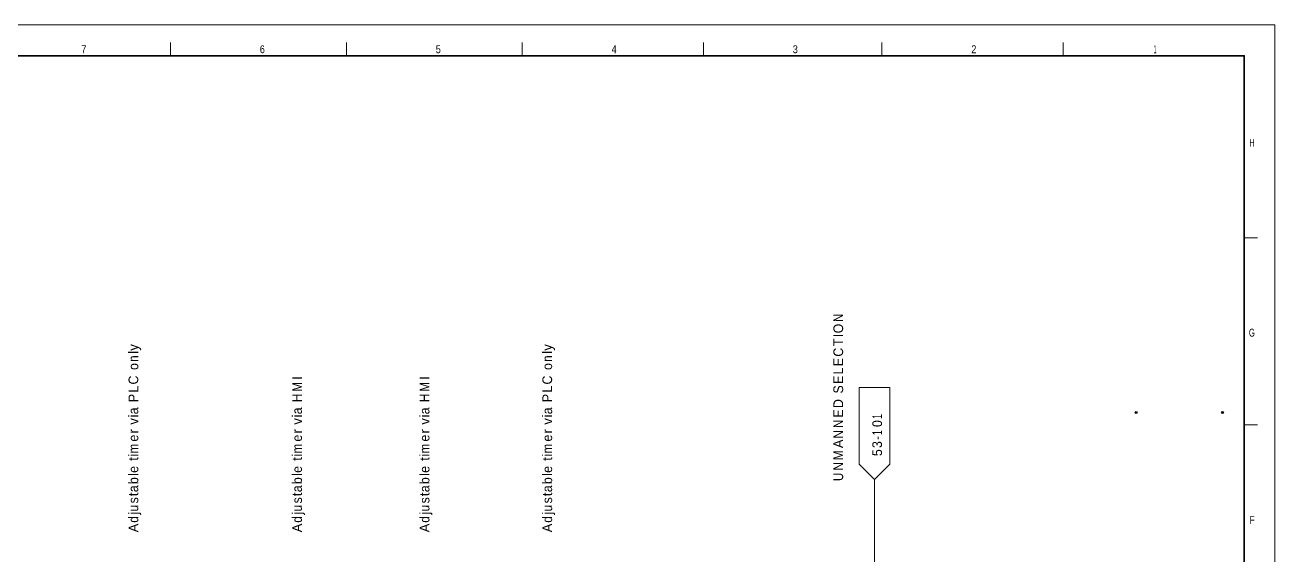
# Model space of a CAD drawing. Header units: millimetres. Extents: x 0 to 841, y 0 to 594.
# Drawn here: x 363.8 to 841, y 391.6 to 594 of the extents above; entities that cross this region are included whole.
import ezdxf
from ezdxf.enums import TextEntityAlignment as Align

# ---------------------------------------------------------------- set-up
doc = ezdxf.new("R2010")
doc.units = ezdxf.units.MM
doc.header["$LTSCALE"] = 1.5
doc.header["$PDMODE"] = 32
doc.header["$PDSIZE"] = 0.75
for name, color, linetype, lineweight in [('1', 7, 'Continuous', 13), ('51', 7, 'Continuous', 13), ('9', 7, 'Continuous', 13)]:
    doc.layers.add(name, color=color, linetype=linetype, lineweight=lineweight)
doc.layers.add('43', color=7, linetype='Continuous')

msp = doc.modelspace()

# ---------------------------------------------------------------- linework, layer by layer
at = {"layer": '1'}
for p, q in [((419.297, 587.261), (419.297, 582.228)), ((419.297, 587.261), (419.297, 582.228)), ((486.455, 587.261), (486.455, 582.228)), ((486.455, 587.261), (486.455, 582.228)), ((553.613, 587.261), (553.613, 582.228)), ((553.613, 587.261), (553.613, 582.228)), ((622.776, 587.261), (622.776, 582.228)), ((622.776, 587.261), (622.776, 582.228)), ((690.937, 587.261), (690.937, 582.228)), ((690.937, 587.261), (690.937, 582.228)), ((760.1, 587.261), (760.1, 582.228)), ((760.1, 587.261), (760.1, 582.228)), ((834.275, 512.761), (829.263, 512.761)), ((834.275, 512.761), (829.263, 512.761)), ((834.275, 441.28), (829.263, 441.28)), ((834.275, 441.28), (829.263, 441.28))]:
    msp.add_line(p, q, dxfattribs=at)
at = {"layer": '1', "lineweight": 35}
msp.add_lwpolyline([(829.263, 112.014), (829.263, 582.228), (10.333, 582.228), (10.333, 10.382)], dxfattribs=at)
msp.add_lwpolyline([(829.263, 112.014), (829.263, 582.228), (10.333, 582.228), (10.333, 10.382)], dxfattribs=at)
at = {"layer": '43'}
for p in [(788, 446), (821, 446)]:
    msp.add_point(p, dxfattribs=at)
at = {"layer": '51'}
msp.add_line((688.109, 420.423), (688.109, 357.42), dxfattribs=at)
msp.add_lwpolyline([(693.994, 455.582), (693.994, 426.311), (688.109, 420.423), (682.283, 426.311), (682.283, 455.582)], close=True, dxfattribs=at)
at = {"layer": '9'}
msp.add_lwpolyline([(0, 0), (841, 0), (841, 594), (0, 594)], close=True, dxfattribs=at)
msp.add_lwpolyline([(0, 0), (841, 0), (841, 594), (0, 594)], close=True, dxfattribs=at)

# ---------------------------------------------------------------- texts
at = {"layer": '1'}
for s, width, p in [('7', 0.85, (386.224, 583.235)), ('7', 0.85, (386.224, 583.235)), ('6', 0.85, (454.385, 583.235)), ('6', 0.85, (454.385, 583.235)), ('5', 0.85, (521.543, 583.235)), ('5', 0.85, (521.543, 583.235)), ('4', 0.85, (588.702, 583.235)), ('4', 0.85, (588.702, 583.235)), ('3', 0.85, (657.865, 583.235)), ('3', 0.85, (657.865, 583.235)), ('2', 0.85, (726.025, 583.235)), ('2', 0.85, (726.025, 583.235)), ('1', 0.4, (795.18, 583.235)), ('1', 0.4, (795.18, 583.235))]:
    msp.add_text(s, height=3.02, dxfattribs=dict(at, width=width)).set_placement(p, align=Align.CENTER)
for s, width, p in [('H', 0.65, (833.271, 547.494)), ('H', 0.65, (833.271, 547.494)), ('G', 0.65, (833.271, 475.007)), ('G', 0.65, (833.271, 475.007)), ('F', 0.8, (833.271, 403.526)), ('F', 0.8, (833.271, 403.526))]:
    msp.add_text(s, height=3.02, dxfattribs=dict(at, width=width)).set_placement(p, align=Align.RIGHT)
at = {"layer": '51'}
for s, width, p in [('N', 0.9, (676.113, 480.565)), ('O', 0.95, (676.113, 476.278)), ('C', 0.95, (676.113, 467.359)), ('n', 0.9, (407.002, 465.358)), ('o', 0.95, (407.002, 462.271)), ('n', 0.9, (565.007, 465.358)), ('o', 0.95, (565.007, 462.271)), ('E', 0.95, (676.113, 463.7)), ('L', 0.95, (676.113, 460.613)), ('C', 0.95, (407.002, 456.725)), ('C', 0.95, (565.007, 456.725)), ('E', 0.95, (676.113, 456.954)), ('L', 0.95, (407.002, 453.639)), ('M', 0.9, (469.496, 453.981)), ('M', 0.9, (518.165, 453.981)), ('L', 0.95, (565.007, 453.639)), ('S', 0.95, (676.113, 453.295)), ('P', 0.95, (407.002, 449.98)), ('H', 0.9, (469.496, 449.98)), ('H', 0.9, (518.165, 449.98)), ('P', 0.95, (565.007, 449.98)), ('D', 0.95, (676.113, 447.75)), ('a', 0.95, (407.002, 445.349)), ('a', 0.95, (469.496, 445.349)), ('a', 0.95, (518.165, 445.349)), ('a', 0.95, (565.007, 445.349)), ('E', 0.95, (676.113, 444.091)), ('1', 0.7, (690.965, 443.576)), ('N', 0.9, (676.113, 440.089)), ('0', 0.95, (690.965, 440.489)), ('1', 0.7, (690.965, 437.402)), ('e', 0.95, (407.002, 434.944)), ('e', 0.95, (469.496, 434.944)), ('e', 0.95, (518.165, 434.944)), ('e', 0.95, (565.007, 434.944)), ('N', 0.9, (676.113, 436.087)), ('3', 0.95, (690.965, 432.485)), ('-', 0.9, (690.965, 435.572)), ('m', 0.9, (407.002, 430.37)), ('m', 0.9, (469.496, 430.37)), ('m', 0.9, (518.165, 430.37)), ('m', 0.9, (565.007, 430.37)), ('M', 0.9, (676.113, 427.854)), ('5', 0.95, (690.965, 429.398)), ('e', 0.95, (407.002, 422.995)), ('e', 0.95, (469.496, 422.995)), ('e', 0.95, (518.165, 422.995)), ('e', 0.95, (565.007, 422.995)), ('N', 0.9, (676.113, 423.853)), ('b', 0.95, (407.002, 418.707)), ('b', 0.95, (469.496, 418.707)), ('b', 0.95, (518.165, 418.707)), ('b', 0.95, (565.007, 418.707)), ('U', 0.9, (676.113, 419.85)), ('a', 0.95, (407.002, 415.62)), ('a', 0.95, (469.496, 415.62)), ('a', 0.95, (518.165, 415.62)), ('a', 0.95, (565.007, 415.62)), ('s', 0.95, (407.002, 411.332)), ('u', 0.9, (407.002, 408.245)), ('s', 0.95, (469.496, 411.332)), ('u', 0.9, (469.496, 408.245)), ('s', 0.95, (518.165, 411.332)), ('u', 0.9, (518.165, 408.245)), ('s', 0.95, (565.007, 411.332)), ('u', 0.9, (565.007, 408.245)), ('d', 0.9, (407.002, 403.957)), ('d', 0.9, (469.496, 403.957)), ('d', 0.9, (518.165, 403.957)), ('d', 0.9, (565.007, 403.957))]:
    msp.add_text(s, height=3.713, rotation=90, dxfattribs=dict(at, width=width)).set_placement(p)
for s, p in [('I', (676.113, 474.734)), ('T', (676.113, 471.361)), ('l', (407.002, 468.446)), ('y', (407.002, 469.646)), ('l', (565.007, 468.446)), ('y', (565.007, 469.646)), ('I', (469.496, 458.555)), ('I', (518.165, 458.555)), ('i', (407.002, 444.148)), ('v', (407.002, 441.404)), ('i', (469.496, 444.148)), ('v', (469.496, 441.404)), ('i', (518.165, 444.148)), ('v', (518.165, 441.404)), ('i', (565.007, 444.148)), ('v', (565.007, 441.404)), ('r', (407.002, 438.031)), ('r', (469.496, 438.031)), ('r', (518.165, 438.031)), ('r', (565.007, 438.031)), ('A', (676.113, 432.428)), ('i', (407.002, 429.169)), ('i', (469.496, 429.169)), ('i', (518.165, 429.169)), ('i', (565.007, 429.169)), ('t', (407.002, 427.626)), ('t', (469.496, 427.626)), ('t', (518.165, 427.626)), ('t', (565.007, 427.626)), ('l', (407.002, 421.794)), ('l', (469.496, 421.794)), ('l', (518.165, 421.794)), ('l', (565.007, 421.794)), ('t', (407.002, 414.076)), ('t', (469.496, 414.076)), ('t', (518.165, 414.076)), ('t', (565.007, 414.076)), ('j', (407.002, 407.045)), ('j', (469.496, 407.045)), ('j', (518.165, 407.045)), ('j', (565.007, 407.045)), ('A', (407.002, 400.298)), ('A', (469.496, 400.298)), ('A', (518.165, 400.298)), ('A', (565.007, 400.298))]:
    msp.add_text(s, height=3.713, rotation=90, dxfattribs=at).set_placement(p)

doc.saveas('drawing.dxf')
